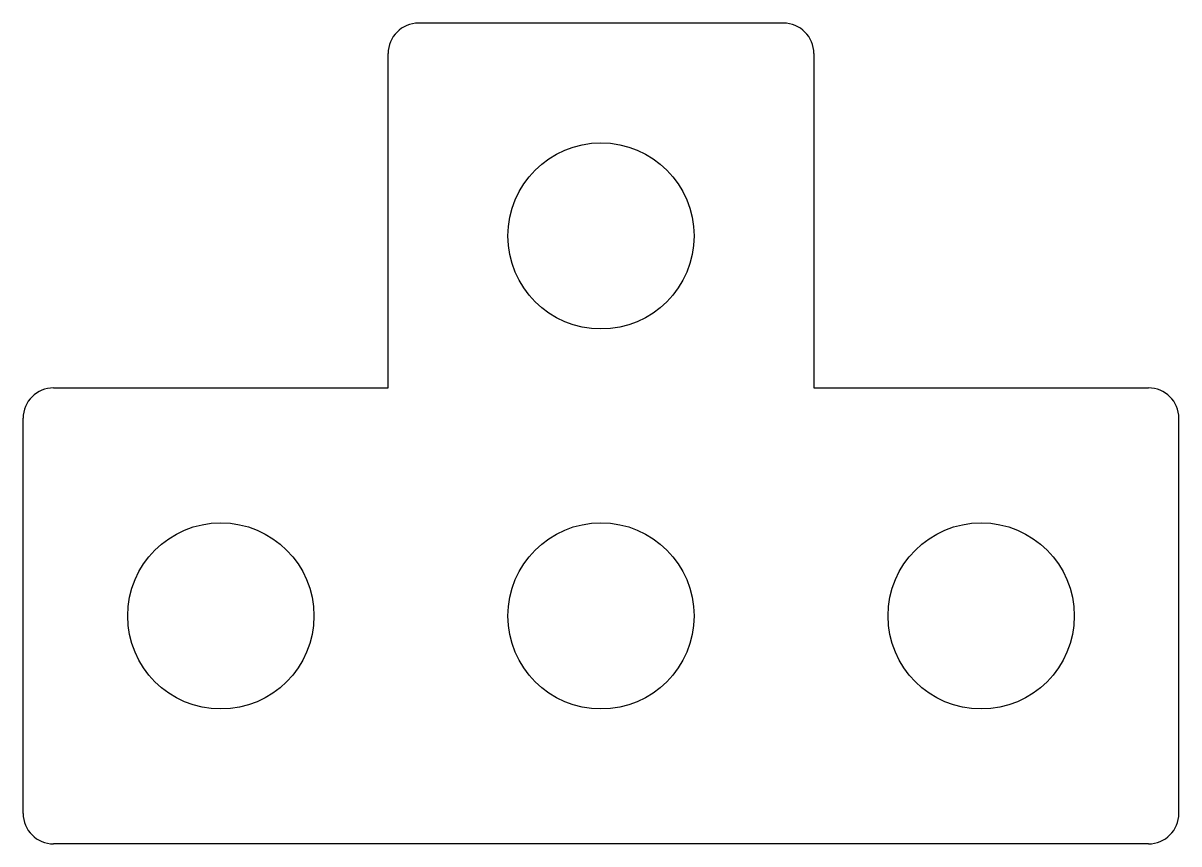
# Model space of a CAD drawing. Header units: inches. Extents: x 0 to 19, y 0 to 13.5.
import ezdxf

# ---------------------------------------------------------------- set-up
doc = ezdxf.new("R2010")
doc.units = ezdxf.units.IN
doc.header["$MEASUREMENT"] = 0

msp = doc.modelspace()

# ---------------------------------------------------------------- linework, layer by layer
at = {"color": 7, "linetype": 'Continuous', "lineweight": 25}
for p, q in [((12.5, 13.5), (6.5, 13.5)), ((6, 7.5), (6, 13)), ((13, 13), (13, 7.5)), ((0.5, 7.5), (6, 7.5)), ((13, 7.5), (18.5, 7.5)), ((0, 0.5), (0, 7)), ((19, 0.5), (19, 7)), ((18.5, 0), (0.5, 0))]:
    msp.add_line(p, q, dxfattribs=at)
for centre in [(9.5, 10), (3.25, 3.75), (9.5, 3.75), (15.75, 3.75)]:
    msp.add_circle(centre, 1.531, dxfattribs=at)
for centre, start, end in [((6.5, 13), 90, 180), ((12.5, 13), 0, 90), ((0.5, 7), 90, 180), ((18.5, 7), 0, 90), ((0.5, 0.5), 180, 270), ((18.5, 0.5), 270, 0)]:
    msp.add_arc(centre, 0.5, start, end, dxfattribs=at)

doc.saveas('drawing.dxf')
